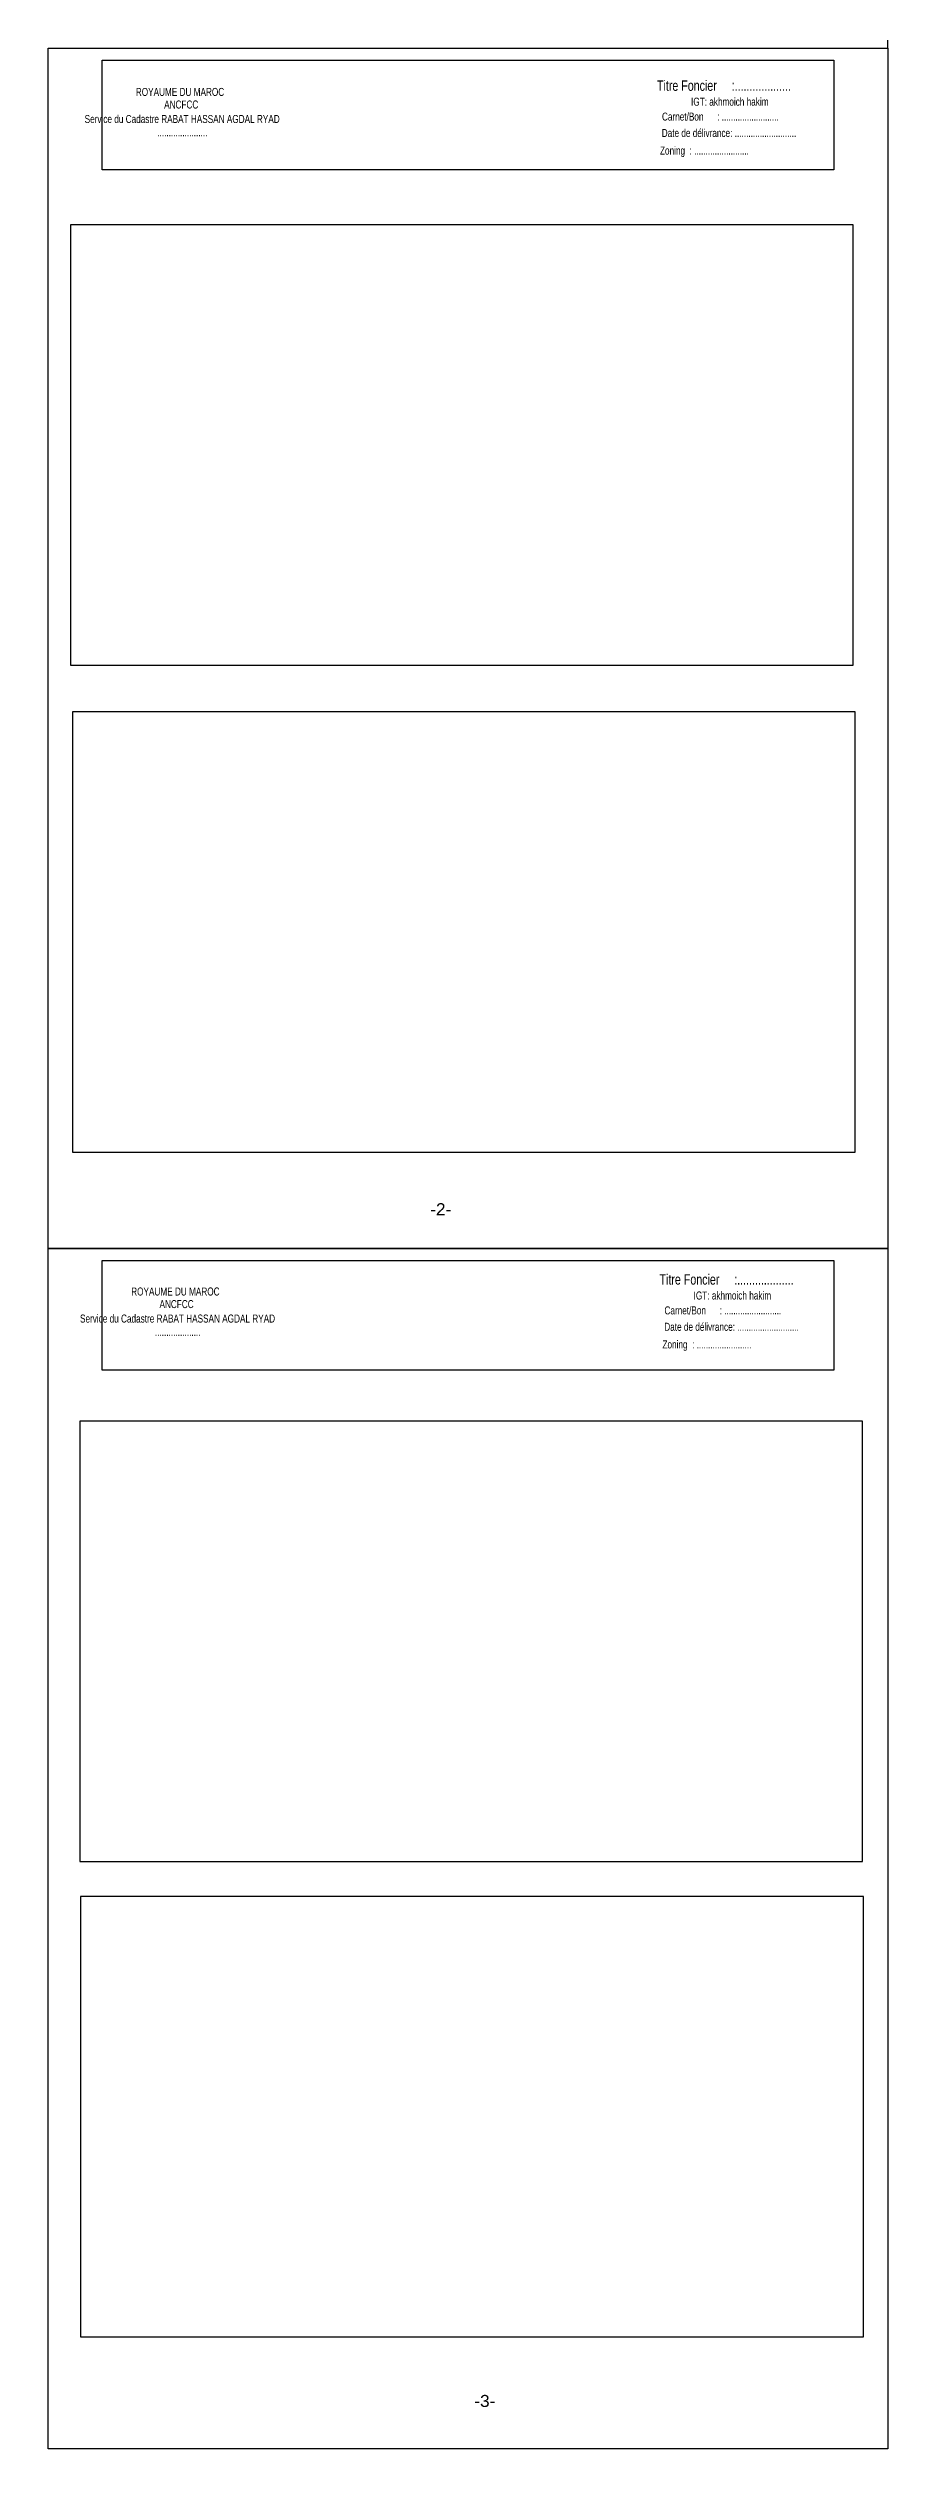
# Model space of a CAD drawing. Header units: millimetres. Extents: x 378070 to 378319, y 378515 to 379115.
# Drawn here: x 378070.1 to 378175.1, y 378514.7 to 378814.7 of the extents above; entities that cross this region are included whole.
import ezdxf
from ezdxf.enums import TextEntityAlignment as Align

# ---------------------------------------------------------------- set-up
doc = ezdxf.new("R2010")
doc.units = ezdxf.units.MM
doc.layers.add('MiseEnPage', color=7, linetype='Continuous')
doc.layers.add('P1CONTINU', color=7, linetype='Continuous')
doc.styles.add('style2', font='swisscl.ttf')

msp = doc.modelspace()

# ---------------------------------------------------------------- linework, layer by layer
at = {"linetype": 'Continuous'}
for points in [[(378070.13, 378814.73), (378175.12, 378814.73), (378175.12, 378664.73), (378070.13, 378664.73)], [(378076.89, 378813.24), (378168.36, 378813.24), (378168.36, 378799.53), (378076.89, 378799.53)], [(378070.13, 378664.73), (378175.12, 378664.73), (378175.12, 378514.73), (378070.13, 378514.73)], [(378076.89, 378663.24), (378168.36, 378663.24), (378168.36, 378649.53), (378076.89, 378649.53)]]:
    msp.add_lwpolyline(points, close=True, dxfattribs=at)
for points in [[(378170.78, 378792.64), (378072.92, 378792.64), (378072.92, 378737.62), (378170.78, 378737.62)], [(378171.02, 378731.78), (378073.17, 378731.78), (378073.17, 378676.77), (378171.02, 378676.77)], [(378171.94, 378643.17), (378074.09, 378643.17), (378074.09, 378588.15), (378171.94, 378588.15)], [(378172.05, 378583.77), (378074.19, 378583.77), (378074.19, 378528.76), (378172.05, 378528.76)]]:
    msp.add_lwpolyline(points, close=True)
at = {"layer": 'P1CONTINU'}
msp.add_line((378175.12, 378814.73), (378175.12, 378964.73), dxfattribs=at)

# ---------------------------------------------------------------- texts
at = {"layer": 'MiseEnPage', "color": 0, "style": 'style2'}
for s, height, p in [('ROYAUME DU MAROC', 1, (378086.63, 378808.75)), ('Titre Foncier     :...................', 1.3, (378154.62, 378809.39)), ('IGT: akhmoich hakim', 1, (378155.35, 378807.53)), ('Service du Cadastre RABAT HASSAN AGDAL RYAD', 1, (378086.9, 378805.37)), ('ANCFCC', 1, (378086.78, 378807.18)), ('Carnet/Bon      : .........................', 1, (378154.17, 378805.67)), ('......................', 1, (378086.92, 378803.7)), ('Zoning  : ........................', 1, (378152.18, 378801.42)), ('Date de délivrance: ...........................', 1, (378155.25, 378803.62)), ('Titre Foncier     :...................', 1.3, (378154.94, 378660.22)), ('ROYAUME DU MAROC', 1, (378086.05, 378658.86)), ('ANCFCC', 1, (378086.2, 378657.29)), ('IGT: akhmoich hakim', 1, (378155.67, 378658.36)), ('Service du Cadastre RABAT HASSAN AGDAL RYAD', 1, (378086.32, 378655.48)), ('Carnet/Bon      : .........................', 1, (378154.48, 378656.5)), ('Date de délivrance: ...........................', 1, (378155.57, 378654.45)), ('....................', 1, (378086.34, 378653.81)), ('Zoning  : ........................', 1, (378152.49, 378652.25))]:
    msp.add_text(s, height=height, dxfattribs=at).set_placement(p, align=Align.CENTER)
at = {"layer": 'MiseEnPage', "color": 0, "style": 'style2', "width": 1.4}
for s, p in [('-2-', (378119.22, 378668.89)), ('-3-', (378124.73, 378519.98))]:
    msp.add_text(s, height=1.5, dxfattribs=at).set_placement(p, align=Align.CENTER)

doc.saveas('drawing.dxf')
